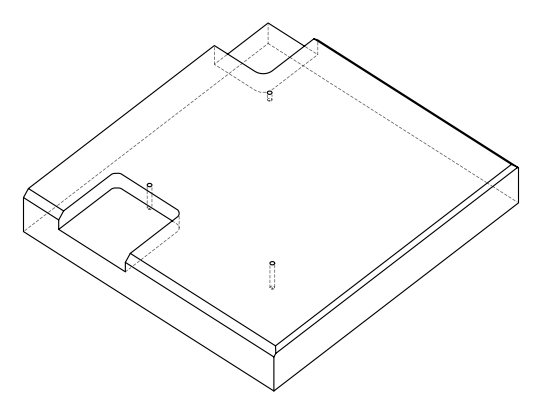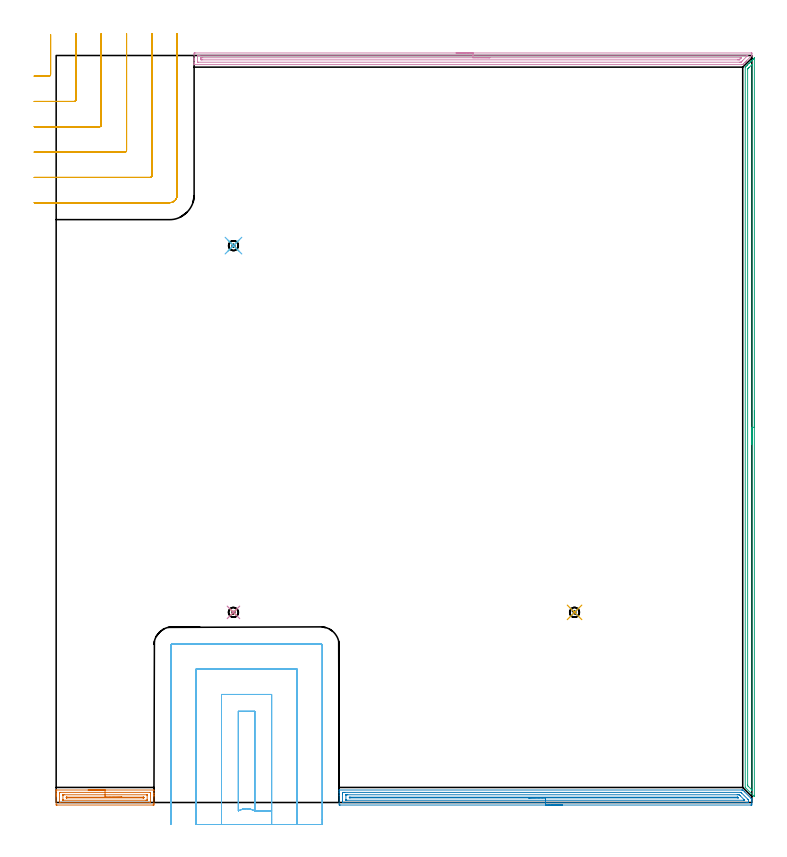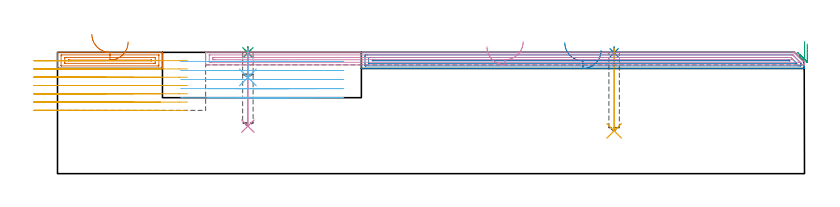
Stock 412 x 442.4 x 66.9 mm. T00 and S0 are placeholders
(PLAN: 12 operations, 3 tool changes, 47.4 min)
(1 SPOT_DRILL | STEP1POCKET | NXT0321_9005460120000 | 0.03 min | 0 mm3)
(2 SPOT_DRILL_1 | STEP1POCKET_1 | NXT0321_9005460120000 | 0.03 min | 0 mm3)
(3 SPOT_DRILL_2 | STEP1POCKET_2 | NXT0321_9005460120000 | 0.03 min | 0 mm3)
(4 DRILL_BLIND_HOLE_INTO_CENTER | STEP1POCKET | UGT0301_181 | 0.17 min | 1029 mm3)
(5 DRILL_BLIND_HOLE_INTO_CENTER_1 | STEP1POCKET_1 | UGT0301_181 | 0.18 min | 1097 mm3)
(6 DRILL_BLIND_HOLE_INTO_CENTER_2 | STEP1POCKET_2 | UGT0301_181 | 0.06 min | 329 mm3)
(7 AREA_MILL | FG_CHAMFER_SURFACE | UGT0205_001 | 2.02 min | 2508 mm3)
(8 AREA_MILL_1 | FG_CHAMFER_SURFACE_1 | UGT0205_001 | 7.93 min | 9894 mm3)
(9 AREA_MILL_2 | FG_CHAMFER_SURFACE_2 | UGT0205_001 | 7.12 min | 6350 mm3)
(10 AREA_MILL_3 | FG_CHAMFER_SURFACE_3 | UGT0205_001 | 8.06 min | 7891 mm3)
(11 MILL_CORNER_NOTCH_RECTANGULAR | CORNER_NOTCH_RECTANGULAR | UGT0201_094 | Follow Part, ap 5, ae 75% | 10.24 min | 252557 mm3)
(12 MILL_SLOT | SLOT_PARTIAL_RECTANGULAR | UGT0201_094 | Follow Part, ap 5, ae 75% | 11.48 min | 283541 mm3)
(TOOL NXT0321_9005460120000 | NC Spot Drill, 142deg, 12mm, Carbide, Uncoated | D12 PA142 FL30 Z2)
(TOOL UGT0301_181 | Twist Drill 5.8 mm | D5.8 PA118 FL55 Z2)
(TOOL UGT0205_001 | Chamfer Mill 20 x 3 x 45 deg. | D20 FL50 Z2)
(TOOL UGT0201_094 | End mill 20 mm | D20 FL38 Z4)
(OP 1 SPOT_DRILL)
G17 G21 G94 G90
T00 M6
G54
G17 G0 G90 X105. Y112.6 S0 M3
G43 Z76.9 H0
G94 G81 G98 Z66.65 F250. R69.9
G80
M5
M2
(OP 2 SPOT_DRILL_1)
G17 G21 G94 G90
T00 M6
G54
G17 G0 G90 X307. Y112.6 S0 M3
G43 Z76.9 H0
G94 G81 G98 Z66.65 F250. R69.9
G80
M5
M2
(OP 3 SPOT_DRILL_2)
G17 G21 G94 G90
T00 M6
G54
G17 G0 G90 X105. Y329.8 S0 M3
G43 Z76.9 H0
G94 G81 G98 Z66.65 F250. R69.9
G80
M5
M2
(OP 4 DRILL_BLIND_HOLE_INTO_CENTER)
G17 G21 G94 G90
T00 M6
G54
G17 G0 G90 X105. Y112.6 S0 M3
G43 Z76.9 H0
G94 G81 G98 Z26.2 F250. R68.9
G80
M5
M2
(OP 5 DRILL_BLIND_HOLE_INTO_CENTER_1)
G17 G21 G94 G90
T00 M6
G54
G17 G0 G90 X307. Y112.6 S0 M3
G43 Z76.9 H0
G94 G81 G98 Z23.6 F250. R68.9
G80
M5
M2
(OP 6 DRILL_BLIND_HOLE_INTO_CENTER_2)
G17 G21 G94 G90
T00 M6
G54
G17 G0 G90 X105. Y329.8 S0 M3
G43 Z76.9 H0
G94 G81 G98 Z53.1 F250. R68.9
G80
M5
M2
(OP 7 AREA_MILL)
G17 G21 G94 G90
T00 M6
G54
G17 G0 G90 X18.95 Y7.4 S1061 M3
G43 Z76.9 H0
G94 G1 X18.988 Z76.028 F250.
X19.102 Z75.164
X19.291 Z74.312
X19.553 Z73.48
X19.887 Z72.674
X20.29 Z71.9
X20.758 Z71.164
X21.29 Z70.472
X21.879 Z69.829
X22.522 Z69.24
X23.214 Z68.708
X23.95 Z68.24
X24.724 Z67.837
X25.53 Z67.503
X26.362 Z67.241
X27.214 Z67.052
X28.078 Z66.938
X28.95 Z66.9
X57.804
X57.89 Y7.394 Z66.892
X57.9 Y7.193 Z66.692
Y5.542 Z65.041
Y5.158 Z64.654
Y4.966 Z64.463
Y4.275 Z63.772
Y4.083 Z63.581
Y3.392 Z62.885
Y-0.679 Z58.818
X57.897 Y-1.024 Z58.472
X57.892 Y-1.491 Z58.005
X57.832 Y-1.494 Z58.003
X57.36 Y-1.5 Z58.
X0.54
X0.068 Y-1.494 Z58.003
X0.008 Y-1.491 Z58.005
X0. Y-1.024 Z58.472
Y3.392 Z62.885
Y4.083 Z63.581
Y4.275 Z63.772
Y4.966 Z64.463
Y5.158 Z64.654
Y5.542 Z65.041
Y6.541 Z66.039
Y6.924 Z66.423
X0.001 Y7.195 Z66.693
X0.01 Y7.394 Z66.892
X0.096 Y7.4 Z66.9
X28.95
Y5.986 Z65.486
X55.64
X55.795 Y5.983 Z65.483
X55.87 Y5.979 Z65.479
X55.891 Y5.971 Z65.471
X55.895 Y5.949 Z65.449
X55.899 Y5.891 Z65.391
X55.9 Y5.727 Z65.227
X55.899 Y0.428 Z59.928
X55.893 Y0.114 Z59.614
X55.886 Y-0.079 Z59.421
X55.792 Y-0.082 Z59.418
X55.584 Y-0.085 Z59.415
X55.528 Y-0.086 Z59.414
X2.26
X2.105 Y-0.083 Z59.417
X2.03 Y-0.079 Z59.421
X2.009 Y-0.071 Z59.429
X2.005 Y-0.049 Z59.451
X2.001 Y0.009 Z59.509
X2. Y0.173 Z59.673
X2.001 Y5.472 Z64.972
X2.007 Y5.786 Z65.286
X2.014 Y5.979 Z65.479
X2.108 Y5.982 Z65.482
X2.316 Y5.985 Z65.485
X2.372 Y5.986 Z65.486
X28.95
Y4.572 Z64.072
X53.808 Y4.571 Z64.071
X53.851
X53.876 Y4.568 Z64.068
X53.884 Y4.566 Z64.066
X53.89 Y4.547 Z64.047
X53.898 Y4.366 Z63.866
X53.9 Y4.275 Z63.775
X53.899 Y1.625 Z61.125
X53.898 Y1.536 Z61.036
X53.89 Y1.444 Z60.944
X53.874 Y1.335 Z60.835
X53.808 Y1.334 Z60.834
X53.218 Y1.329 Z60.829
X4.092
X4.049
X4.024 Y1.332 Z60.832
X4.016 Y1.334 Z60.834
X4.01 Y1.353 Z60.853
X4.002 Y1.534 Z61.034
X4. Y1.625 Z61.125
X4.001 Y4.275 Z63.775
X4.002 Y4.364 Z63.864
X4.01 Y4.456 Z63.956
X4.026 Y4.565 Z64.065
X4.092 Y4.566 Z64.066
X4.682 Y4.571 Z64.071
X28.95 Y4.572 Z64.072
Y3.157 Z62.657
X51.381
X51.797 Y3.155 Z62.655
X51.866 Y3.153 Z62.653
X51.885 Y3.151 Z62.651
X51.89 Y3.142 Z62.642
X51.894 Y3.105 Z62.605
X51.897 Y2.95 Z62.45
X51.894 Y2.795 Z62.295
X51.89 Y2.758 Z62.258
X51.885 Y2.749 Z62.249
X51.866 Y2.747 Z62.247
X51.796 Y2.744 Z62.244
X51.562 Y2.743 Z62.243
X51.145
X6.519
X6.103 Y2.745 Z62.245
X6.034 Y2.747 Z62.247
X6.015 Y2.749 Z62.249
X6.01 Y2.759 Z62.259
X6.006 Y2.796 Z62.296
X6.003 Y2.95 Z62.45
X6.006 Y3.105 Z62.605
X6.01 Y3.142 Z62.642
X6.015 Y3.151 Z62.651
X6.034 Y3.153 Z62.653
X6.104 Y3.156 Z62.656
X6.338 Y3.157 Z62.657
X6.755
X28.95
X29.822 Z62.695
X30.686 Z62.809
X31.538 Z62.998
X32.37 Z63.26
X33.176 Z63.594
X33.95 Z63.997
X34.686 Z64.466
X35.378 Z64.997
X36.021 Z65.586
X36.61 Z66.229
X37.142 Z66.922
X37.61 Z67.657
X38.013 Z68.431
X38.347 Z69.237
X38.609 Z70.069
X38.798 Z70.921
X38.912 Z71.786
X38.95 Z72.657
G0 Z76.9
M5
M2
(OP 8 AREA_MILL_1)
G17 G21 G94 G90
T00 M6
G54
G17 G0 G90 X299.8 Y-1.5 S1061 M3
G43 Z76.9 H0
Z68.
G94 G1 X299.762 Z67.128 F250.
X299.648 Z66.264
X299.459 Z65.412
X299.197 Z64.58
X298.863 Z63.774
X298.46 Z63.
X297.992 Z62.264
X297.46 Z61.572
X296.871 Z60.929
X296.228 Z60.34
X295.536 Z59.809
X294.8 Z59.34
X294.026 Z58.937
X293.22 Z58.603
X292.388 Z58.341
X291.537 Z58.152
X290.672 Z58.038
X289.8 Z58.
X168.226
X167.75 Y-1.495 Z58.003
X167.609 Y-1.492 Z58.006
X167.6 Y-1.024 Z58.473
Y4.275 Z63.769
Y5.687 Z65.183
Y6.041 Z65.536
Y6.749 Z66.249
Y7.019 Z66.519
X167.607 Y7.387 Z66.878
X167.609 Y7.397 Z66.888
X167.779 Y7.4 Z66.9
X406.01
X406.596 Y7.397 Z66.886
X406.632 Y7.368 Z66.868
X407.666 Y6.336 Z65.832
X411.493 Y2.508 Z62.005
X411.829 Y2.171 Z61.671
X411.933 Y2.067 Z61.566
X411.97 Y2.029 Z61.528
X411.999 Y1.99 Z61.488
X412. Y1.625 Z61.123
Y1.536 Z61.035
Y0.742 Z60.237
Y-0.495 Z59.002
X411.996 Y-1.024 Z58.47
X411.991 Y-1.491 Z58.005
X411.85 Y-1.494 Z58.002
X411.374 Y-1.5 Z58.
X289.8
Y-0.086 Z59.414
X170.014 Y-0.085 Z59.415
X169.957
X169.627 Y-0.079 Z59.421
X169.61 Y0.028 Z59.528
X169.603 Y0.265 Z59.765
X169.601 Y0.742 Z60.242
X169.6 Y1.151 Z60.651
Y4.684 Z64.184
X169.601 Y5.158 Z64.658
X169.603 Y5.564 Z65.064
X169.61 Y5.969 Z65.469
X170.014 Y5.983 Z65.483
X170.071 Y5.985 Z65.485
X170.908 Y5.986 Z65.486
X405.382 Y5.985 Z65.485
X405.487 Y5.983 Z65.483
X405.538 Y5.981 Z65.481
X405.56 Y5.978 Z65.478
X405.612 Y5.928 Z65.428
X406.01 Y5.539 Z65.039
X409.586 Y1.964 Z61.464
X409.922 Y1.625 Z61.125
X409.967 Y1.575 Z61.075
X409.99 Y1.546 Z61.046
X409.993 Y1.523 Z61.023
X409.997 Y1.421 Z60.921
X410. Y1.217 Z60.717
X409.999 Y0.742 Z60.242
X409.997 Y0.336 Z59.836
X409.99 Y-0.069 Z59.431
X409.586 Y-0.083 Z59.417
X409.529 Y-0.085 Z59.415
X408.692 Y-0.086 Z59.414
X289.8
Y1.328 Z60.828
X172.102 Y1.329 Z60.829
X171.802 Y1.33 Z60.83
X171.702 Y1.332 Z60.832
X171.624 Y1.335 Z60.835
X171.61 Y1.339 Z60.839
X171.606 Y1.369 Z60.869
X171.603 Y1.426 Z60.926
X171.601 Y1.625 Z61.125
X171.6 Y1.825 Z61.325
X171.601 Y4.473 Z63.973
X171.606 Y4.54 Z64.04
X171.61 Y4.561 Z64.061
X171.618 Y4.565 Z64.065
X171.652 Y4.567 Z64.067
X171.802 Y4.57 Z64.07
X172.395 Y4.571 Z64.071
X172.696 Y4.572 Z64.072
X403.329 Y4.571 Z64.071
X403.923 Y4.57 Z64.07
X404.223 Y4.568 Z64.068
X404.518 Y4.564 Z64.064
X404.818 Y4.275 Z63.775
X405.116 Y3.983 Z63.483
X407.475 Y1.625 Z61.125
X407.66 Y1.436 Z60.936
X407.725 Y1.368 Z60.868
X407.752 Y1.338 Z60.838
X407.704 Y1.336 Z60.836
X407.505 Y1.332 Z60.832
X407.204 Y1.329 Z60.829
X289.8 Y1.328 Z60.828
Y2.743 Z62.243
X174.246 Y2.744 Z62.244
X173.827 Y2.747 Z62.247
X173.626 Y2.75 Z62.25
X173.61 Y2.95 Z62.45
X173.626 Y3.15 Z62.65
X173.83 Y3.154 Z62.654
X174.064 Y3.156 Z62.656
X174.484 Y3.157 Z62.657
X403.329
X403.398 Y3.156 Z62.656
X403.454 Y3.153 Z62.653
X403.487 Y3.15 Z62.65
X403.509 Y3.131 Z62.631
X403.696 Y2.947 Z62.447
X403.877 Y2.764 Z62.264
X403.889 Y2.75 Z62.25
X403.873 Y2.748 Z62.248
X403.818 Y2.745 Z62.245
X403.748 Y2.743 Z62.243
X289.8
X288.928 Z62.281
X288.064 Z62.395
X287.212 Z62.583
X286.38 Z62.846
X285.574 Z63.18
X284.8 Z63.582
X284.064 Z64.051
X283.372 Z64.582
X282.729 Z65.172
X282.14 Z65.815
X281.609 Z66.507
X281.14 Z67.243
X280.737 Z68.017
X280.403 Z68.822
X280.141 Z69.655
X279.952 Z70.506
X279.838 Z71.371
X279.8 Z72.243
G0 Z76.9
M5
M2
(OP 9 AREA_MILL_2)
G17 G21 G94 G90
T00 M6
G54
G17 G0 G90 X413.5 Y232.2 S1061 M3
G43 Z76.9 H0
Z71.5
G94 G1 Y232.162 Z70.628 F250.
Y232.048 Z69.764
Y231.859 Z68.912
Y231.597 Z68.08
Y231.263 Z67.274
Y230.86 Z66.5
Y230.391 Z65.764
Y229.86 Z65.072
Y229.271 Z64.429
Y228.628 Z63.84
Y227.936 Z63.308
Y227.2 Z62.84
Y226.426 Z62.437
Y225.62 Z62.103
Y224.788 Z61.841
Y223.936 Z61.652
Y223.072 Z61.538
Y222.2 Z61.5
X413.499 Y3.653 Z61.501
X413.495 Y3.517 Z61.504
X413.453 Y3.554 Z61.546
X413.323 Y3.677 Z61.675
X408.31 Y8.69 Z66.69
X408.116 Y8.887 Z66.877
X408.104 Y8.905 Z66.889
X408.1 Y9.039 Z66.9
Y435.361
X408.104 Y435.495 Z66.889
X408.116 Y435.513 Z66.877
X408.31 Y435.71 Z66.689
X408.704 Y436.105 Z66.293
X409.301 Y436.701 Z65.699
X409.474 Y436.875 Z65.523
X410.194 Y437.595 Z64.805
X410.358 Y437.759 Z64.639
X411.088 Y438.489 Z63.911
X411.242 Y438.644 Z63.755
X411.684 Y439.084 Z63.316
X411.982 Y439.382 Z63.017
X412.126 Y439.528 Z62.87
X412.54 Y439.94 Z62.46
X412.568 Y439.968 Z62.432
X412.875 Y440.276 Z62.123
X413.01 Y440.412 Z61.986
X413.397 Y440.797 Z61.603
X413.453 Y440.853 Z61.547
X413.474 Y440.872 Z61.525
X413.495 Y440.883 Z61.504
X413.5 Y440.872 Z61.5
Y222.2
X412.086 Z62.914
X412.085 Y7.519 Z62.915
X412.083 Y7.429 Z62.917
X412.081 Y7.386 Z62.919
X412.08 Y7.382 Z62.92
X412.067 Y7.392 Z62.933
X411.97 Y7.483 Z63.03
X411.751 Y7.699 Z63.249
X409.965 Y9.486 Z65.035
X409.564 Y9.898 Z65.436
X409.521 Y9.945 Z65.479
X409.519 Y9.967 Z65.481
X409.516 Y10.019 Z65.484
X409.515 Y10.126 Z65.485
X409.514 Y10.339 Z65.486
X409.515 Y434.02 Z65.485
X409.521 Y434.441 Z65.479
X409.723 Y434.662 Z65.277
X409.965 Y434.914 Z65.035
X410.162 Y435.112 Z64.838
X410.358 Y435.308 Z64.642
X411.751 Y436.701 Z63.249
X411.846 Y436.796 Z63.154
X411.942 Y436.888 Z63.058
X412.041 Y436.98 Z62.959
X412.079 Y437.012 Z62.921
X412.085 Y436.743 Z62.915
Y436.701
X412.086 Y222.2 Z62.914
Y221.328 Z62.952
Y220.463 Z63.066
Y219.612 Z63.255
Y218.78 Z63.517
Y217.974 Z63.851
Y217.2 Z64.254
Y216.464 Z64.723
Y215.772 Z65.254
Y215.129 Z65.843
Y214.54 Z66.486
Y214.008 Z67.178
Y213.54 Z67.914
Y213.137 Z68.688
Y212.803 Z69.494
Y212.541 Z70.326
Y212.352 Z71.178
Y212.238 Z72.043
Y212.2 Z72.914
G0 Z76.9
M5
M2
(OP 10 AREA_MILL_3)
G17 G21 G94 G90
T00 M6
G54
G17 G0 G90 X236.85 Y443.9 S1061 M3
G43 Z76.9 H0
Z70.
G94 G1 X236.888 Z69.128 F250.
X237.002 Z68.264
X237.191 Z67.412
X237.453 Z66.58
X237.787 Z65.774
X238.19 Z65.
X238.658 Z64.264
X239.19 Z63.572
X239.779 Z62.929
X240.422 Z62.34
X241.114 Z61.809
X241.85 Z61.34
X242.624 Z60.937
X243.43 Z60.603
X244.262 Z60.341
X245.114 Z60.152
X245.978 Z60.038
X246.85 Z60.
X411.623
X411.818 Y443.898 Z60.002
X411.997 Y443.891 Z60.005
X412. Y443.874 Z60.022
Y443.696 Z60.199
Y443.518 Z60.377
Y442.446 Z61.452
X411.998 Y442.422 Z61.476
X411.993 Y442.403 Z61.494
X411.967 Y442.366 Z61.532
X411.805 Y442.203 Z61.693
X411.073 Y441.473 Z62.427
X408.781 Y439.18 Z64.718
X408.736 Y439.135 Z64.762
X408.689 Y439.088 Z64.811
X408.494 Y438.894 Z65.005
X408.444 Y438.843 Z65.054
X408.391 Y438.79 Z65.109
X408.208 Y438.607 Z65.292
X408.152 Y438.551 Z65.346
X408.092 Y438.492 Z65.407
X407.921 Y438.321 Z65.578
X407.86 Y438.259 Z65.638
X407.21 Y437.61 Z66.29
X406.984 Y437.382 Z66.514
X406.9 Y437.299 Z66.599
X406.746 Y437.146 Z66.751
X406.595 Y436.999 Z66.884
X406.006 Y437. Z66.9
X81.881
X81.71 Y437.002 Z66.889
X81.7 Y437.155 Z66.738
Y437.311 Z66.589
Y437.545 Z66.354
Y438.259 Z65.636
Y439.492 Z64.405
Y440.012 Z63.883
Y440.628 Z63.267
Y443.258 Z60.639
X81.703 Y443.518 Z60.379
X81.71 Y443.892 Z60.005
X81.942 Y443.897 Z60.001
X82.329 Y443.9 Z60.
X246.85
Y442.486 Z61.414
X408.848 Y442.485 Z61.415
X409.345 Y442.481 Z61.419
X409.583 Y442.479 Z61.421
X409.587 Y442.448 Z61.452
X409.583 Y442.436 Z61.464
X409.245 Y442.096 Z61.804
X408.915 Y441.765 Z62.135
X406.286 Y439.135 Z64.765
X406.006 Y438.856 Z65.044
X405.703 Y438.556 Z65.344
X405.616 Y438.473 Z65.427
X405.564 Y438.425 Z65.475
X405.479 Y438.421 Z65.479
X405.112 Y438.416 Z65.484
X404.953 Y438.415 Z65.485
X84.117
X83.957 Y438.416 Z65.484
X83.759 Y438.42 Z65.48
X83.716 Y438.421 Z65.479
X83.71 Y438.447 Z65.453
X83.706 Y438.481 Z65.419
X83.701 Y438.667 Z65.233
Y442.173 Z61.727
X83.703 Y442.31 Z61.59
X83.708 Y442.419 Z61.481
X83.713 Y442.479 Z61.421
X83.75 Y442.48 Z61.42
X84.117 Y442.484 Z61.416
X84.276 Y442.485 Z61.415
X85.011 Y442.486 Z61.414
X246.85
Y441.072 Z62.828
X405.112 Y441.071 Z62.829
X405.299 Y441.07 Z62.83
X405.672 Y441.064 Z62.836
X405.752 Y441.062 Z62.838
X405.724 Y441.03 Z62.87
X405.665 Y440.967 Z62.933
X405.588 Y440.888 Z63.012
X405.353 Y440.652 Z63.248
X405.112 Y440.411 Z63.489
X404.91 Y440.21 Z63.69
X404.708 Y440.012 Z63.888
X404.543 Y439.854 Z64.046
X404.513 Y439.835 Z64.065
X404.467 Y439.832 Z64.068
X404.403 Y439.83 Z64.07
X404.218 Y439.829 Z64.071
X403.511 Y439.828 Z64.072
X86.8 Y439.829 Z64.071
X86.091 Y439.83 Z64.07
X85.906 Y439.832 Z64.068
X85.728 Y439.835 Z64.065
X85.71 Y440.012 Z63.888
X85.704 Y440.21 Z63.69
X85.701 Y440.888 Z63.012
X85.703 Y440.989 Z62.911
X85.706 Y441.039 Z62.861
X85.709 Y441.06 Z62.84
X85.724 Y441.066 Z62.834
X86.8 Y441.071 Z62.829
X246.85 Y441.072 Z62.828
X247.722 Z62.867
X248.586 Z62.98
X249.438 Z63.169
X250.27 Z63.432
X251.076 Z63.765
X251.85 Z64.168
X252.586 Z64.637
X253.278 Z65.168
X253.921 Z65.757
X254.51 Z66.401
X255.042 Z67.093
X255.51 Z67.828
X255.913 Z68.602
X256.247 Z69.408
X256.509 Z70.24
X256.698 Z71.092
X256.812 Z71.957
X256.85 Z72.828
G0 Z76.9
M5
M2
(OP 11 MILL_CORNER_NOTCH_RECTANGULAR)
G17 G21 G94 G90
T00 M6
G54
G17 G0 G90 X-13. Y430.2 S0 M3
G43 Z76.9 H0
Z62.328
G94 G1 X-10. F250.
X-4.294 F500.
G3 X-3.3 Y431.194 R1.
G1 Y451.84
Y454.84 F250.
G0 Z76.9
X-13. Y415.2
Z62.328
G1 X-10.
X10.706 F500.
G3 X11.7 Y416.194 R1.
G1 Y452.4
Y455.4 F250.
G0 Z76.9
X-13. Y400.2
Z62.328
G1 X-10.
X25.706 F500.
G3 X26.7 Y401.194 R1.
G1 Y452.4
Y455.4 F250.
G0 Z76.9
X-13. Y385.2
Z62.328
G1 X-10.
X40.705 F500.
G3 X41.7 Y386.195 R1.
G1 Y452.4
Y455.4 F250.
G0 Z76.9
X-13. Y370.2
Z62.328
G1 X-10.
X55.705 F500.
G3 X56.7 Y371.195 R1.
G1 Y452.4
Y455.4 F250.
G0 Z76.9
X-13. Y355.2
Z62.328
G1 X-10.
X67.1 F500.
G3 X71.7 Y359.8 R4.6
G1 Y452.4
Y455.4 F250.
G0 Z76.9
X-13. Y430.2
Z57.757
G1 X-10.
X-4.294 F500.
G3 X-3.3 Y431.194 R1.
G1 Y451.84
Y454.84 F250.
G0 Z76.9
X-13. Y415.2
Z57.757
G1 X-10.
X10.706 F500.
G3 X11.7 Y416.194 R1.
G1 Y452.4
Y455.4 F250.
G0 Z76.9
X-13. Y400.2
Z57.757
G1 X-10.
X25.706 F500.
G3 X26.7 Y401.194 R1.
G1 Y452.4
Y455.4 F250.
G0 Z76.9
X-13. Y385.2
Z57.757
G1 X-10.
X40.705 F500.
G3 X41.7 Y386.195 R1.
G1 Y452.4
Y455.4 F250.
G0 Z76.9
X-13. Y370.2
Z57.757
G1 X-10.
X55.705 F500.
G3 X56.7 Y371.195 R1.
G1 Y452.4
Y455.4 F250.
G0 Z76.9
X-13. Y355.2
Z57.757
G1 X-10.
X67.1 F500.
G3 X71.7 Y359.8 R4.6
G1 Y452.4
Y455.4 F250.
G0 Z76.9
X-13. Y430.2
Z53.186
G1 X-10.
X-4.294 F500.
G3 X-3.3 Y431.194 R1.
G1 Y451.84
Y454.84 F250.
G0 Z76.9
X-13. Y415.2
Z53.186
G1 X-10.
X10.706 F500.
G3 X11.7 Y416.194 R1.
G1 Y452.4
Y455.4 F250.
G0 Z76.9
X-13. Y400.2
Z53.186
G1 X-10.
X25.706 F500.
G3 X26.7 Y401.194 R1.
G1 Y452.4
Y455.4 F250.
G0 Z76.9
X-13. Y385.2
Z53.186
G1 X-10.
X40.705 F500.
G3 X41.7 Y386.195 R1.
G1 Y452.4
Y455.4 F250.
G0 Z76.9
X-13. Y370.2
Z53.186
G1 X-10.
X55.705 F500.
G3 X56.7 Y371.195 R1.
G1 Y452.4
Y455.4 F250.
G0 Z76.9
X-13. Y355.2
Z53.186
G1 X-10.
X67.1 F500.
G3 X71.7 Y359.8 R4.6
G1 Y452.4
Y455.4 F250.
G0 Z76.9
X-13. Y430.2
Z48.614
G1 X-10.
X-4.294 F500.
G3 X-3.3 Y431.194 R1.
G1 Y451.84
Y454.84 F250.
G0 Z76.9
X-13. Y415.2
Z48.614
G1 X-10.
X10.706 F500.
G3 X11.7 Y416.194 R1.
G1 Y452.4
Y455.4 F250.
G0 Z76.9
X-13. Y400.2
Z48.614
G1 X-10.
X25.706 F500.
G3 X26.7 Y401.194 R1.
G1 Y452.4
Y455.4 F250.
G0 Z76.9
X-13. Y385.2
Z48.614
G1 X-10.
X40.705 F500.
G3 X41.7 Y386.195 R1.
G1 Y452.4
Y455.4 F250.
G0 Z76.9
X-13. Y370.2
Z48.614
G1 X-10.
X55.705 F500.
G3 X56.7 Y371.195 R1.
G1 Y452.4
Y455.4 F250.
G0 Z76.9
X-13. Y355.2
Z48.614
G1 X-10.
X67.1 F500.
G3 X71.7 Y359.8 R4.6
G1 Y452.4
Y455.4 F250.
G0 Z76.9
X-13. Y430.2
Z44.043
G1 X-10.
X-4.294 F500.
G3 X-3.3 Y431.194 R1.
G1 Y451.84
Y454.84 F250.
G0 Z76.9
X-13. Y415.2
Z44.043
G1 X-10.
X10.706 F500.
G3 X11.7 Y416.194 R1.
G1 Y452.4
Y455.4 F250.
G0 Z76.9
X-13. Y400.2
Z44.043
G1 X-10.
X25.706 F500.
G3 X26.7 Y401.194 R1.
G1 Y452.4
Y455.4 F250.
G0 Z76.9
X-13. Y385.2
Z44.043
G1 X-10.
X40.705 F500.
G3 X41.7 Y386.195 R1.
G1 Y452.4
Y455.4 F250.
G0 Z76.9
X-13. Y370.2
Z44.043
G1 X-10.
X55.705 F500.
G3 X56.7 Y371.195 R1.
G1 Y452.4
Y455.4 F250.
G0 Z76.9
X-13. Y355.2
Z44.043
G1 X-10.
X67.1 F500.
G3 X71.7 Y359.8 R4.6
G1 Y452.4
Y455.4 F250.
G0 Z76.9
X-13. Y430.2
Z39.471
G1 X-10.
X-4.294 F500.
G3 X-3.3 Y431.194 R1.
G1 Y451.84
Y454.84 F250.
G0 Z76.9
X-13. Y415.2
Z39.471
G1 X-10.
X10.706 F500.
G3 X11.7 Y416.194 R1.
G1 Y452.4
Y455.4 F250.
G0 Z76.9
X-13. Y400.2
Z39.471
G1 X-10.
X25.706 F500.
G3 X26.7 Y401.194 R1.
G1 Y452.4
Y455.4 F250.
G0 Z76.9
X-13. Y385.2
Z39.471
G1 X-10.
X40.705 F500.
G3 X41.7 Y386.195 R1.
G1 Y452.4
Y455.4 F250.
G0 Z76.9
X-13. Y370.2
Z39.471
G1 X-10.
X55.705 F500.
G3 X56.7 Y371.195 R1.
G1 Y452.4
Y455.4 F250.
G0 Z76.9
X-13. Y355.2
Z39.471
G1 X-10.
X67.1 F500.
G3 X71.7 Y359.8 R4.6
G1 Y452.4
Y455.4 F250.
G0 Z76.9
X-13. Y430.2
Z34.9
G1 X-10.
X-4.294 F500.
G3 X-3.3 Y431.194 R1.
G1 Y451.84
Y454.84 F250.
G0 Z76.9
X-13. Y415.2
Z34.9
G1 X-10.
X10.706 F500.
G3 X11.7 Y416.194 R1.
G1 Y452.4
Y455.4 F250.
G0 Z76.9
X-13. Y400.2
Z34.9
G1 X-10.
X25.706 F500.
G3 X26.7 Y401.194 R1.
G1 Y452.4
Y455.4 F250.
G0 Z76.9
X-13. Y385.2
Z34.9
G1 X-10.
X40.705 F500.
G3 X41.7 Y386.195 R1.
G1 Y452.4
Y455.4 F250.
G0 Z76.9
X-13. Y370.2
Z34.9
G1 X-10.
X55.705 F500.
G3 X56.7 Y371.195 R1.
G1 Y452.4
Y455.4 F250.
G0 Z76.9
X-13. Y355.2
Z34.9
G1 X-10.
X67.1 F500.
G3 X71.7 Y359.8 R4.6
G1 Y452.4
Y455.4 F250.
G0 Z76.9
M5
M2
(OP 12 MILL_SLOT)
G17 G21 G94 G90
T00 M6
G54
G17 G0 G90 X127.6 Y-13. S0 M3
G43 Z76.9 H0
Z61.9
G94 G1 Y-10. F250.
Y-4.926 F500.
X117.6
G3 X107.9 Y-4.926 R10.
G1 Y54.
X117.6
Y-4.926
X127.6
Y64.
X97.9
Y-10.
Y-13. F250.
X142.6
Y-10.
Y79. F500.
X82.9
Y-10.
Y-13. F250.
X157.6
Y-10.
Y93. F500.
G3 X156.6 Y94. R1.
G1 X68.9
G3 X67.9 Y93. R1.
G1 Y-10.
Y-13. F250.
G0 X127.6 Z56.9
G1 Y-10.
Y-4.926 F500.
X117.6
G3 X107.9 Y-4.926 R10.
G1 Y54.
X117.6
Y-4.926
X127.6
Y64.
X97.9
Y-10.
Y-13. F250.
X142.6
Y-10.
Y79. F500.
X82.9
Y-10.
Y-13. F250.
X157.6
Y-10.
Y93. F500.
G3 X156.6 Y94. R1.
G1 X68.9
G3 X67.9 Y93. R1.
G1 Y-10.
Y-13. F250.
G0 X127.6 Z51.9
G1 Y-10.
Y-4.926 F500.
X117.6
G3 X107.9 Y-4.926 R10.
G1 Y54.
X117.6
Y-4.926
X127.6
Y64.
X97.9
Y-10.
Y-13. F250.
X142.6
Y-10.
Y79. F500.
X82.9
Y-10.
Y-13. F250.
X157.6
Y-10.
Y93. F500.
G3 X156.6 Y94. R1.
G1 X68.9
G3 X67.9 Y93. R1.
G1 Y-10.
Y-13. F250.
G0 X127.6 Z46.9
G1 Y-10.
Y-4.926 F500.
X117.6
G3 X107.9 Y-4.926 R10.
G1 Y54.
X117.6
Y-4.926
X127.6
Y64.
X97.9
Y-10.
Y-13. F250.
X142.6
Y-10.
Y79. F500.
X82.9
Y-10.
Y-13. F250.
X157.6
Y-10.
Y93. F500.
G3 X156.6 Y94. R1.
G1 X68.9
G3 X67.9 Y93. R1.
G1 Y-10.
Y-13. F250.
G0 X127.6 Z41.9
G1 Y-10.
Y-4.926 F500.
X117.6
G3 X107.9 Y-4.926 R10.
G1 Y54.
X117.6
Y-4.926
X127.6
Y64.
X97.9
Y-10.
Y-13. F250.
X142.6
Y-10.
Y79. F500.
X82.9
Y-10.
Y-13. F250.
X157.6
Y-10.
Y93. F500.
G3 X156.6 Y94. R1.
G1 X68.9
G3 X67.9 Y93. R1.
G1 Y-10.
Y-13. F250.
G0 Z76.9
M5
M2
